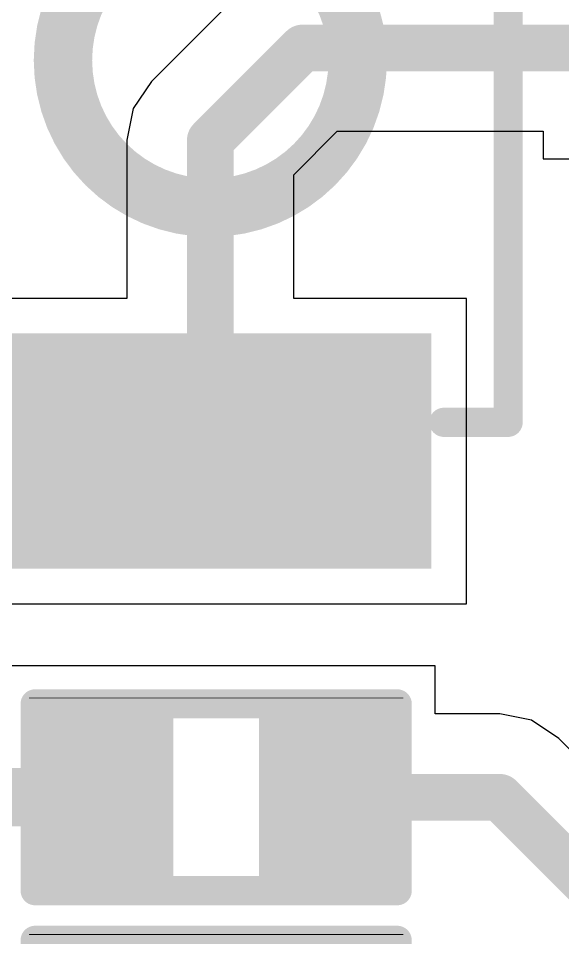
# Model space of a CAD drawing. Header units: inches. Extents: x -11 to 5379, y 0 to 5429.
# Drawn here: x 128.476 to 130.844, y 44.464 to 48.463 of the extents above; entities that cross this region are included whole.
import ezdxf

# ---------------------------------------------------------------- set-up
doc = ezdxf.new("R2010")
doc.units = ezdxf.units.IN
for name, color, linetype in [('Top Layer', 1, 'Continuous'), ('Top Overlay', 2, 'Continuous'), ('Top Paste', 8, 'Continuous'), ('Top Solder', 216, 'Continuous')]:
    doc.layers.add(name, color=color, linetype=linetype)

# ---------------------------------------------------------------- blocks, each defined once
blk = doc.blocks.new('B3U_1000P_188')
at = {"layer": 'Top Layer'}
blk.add_hatch(color=1, dxfattribs=at).paths.add_polyline_path([(-2.11, 0.86), (-1.29, 0.86), (-1.29, -0.86), (-2.11, -0.86)])
at = {"layer": 'Top Paste'}
blk.add_hatch(color=8, dxfattribs=at).paths.add_polyline_path([(-2.11, 0.86), (-1.29, 0.86), (-1.29, -0.86), (-2.11, -0.86)])
at = {"layer": 'Top Solder'}
blk.add_hatch(color=216, dxfattribs=at).paths.add_polyline_path([(-2.2116, 0.9616), (-1.1884, 0.9616), (-1.1884, -0.9616), (-2.2116, -0.9616)])
at = {"layer": 'Top Overlay'}
for points in [[(0.6411, 0, 0.254, 0.254, 1), (-0.6411, 0, 0.254, 0.254, 1)], [(-0.7046, 0, 0.127, 0.127, 1), (-0.5776, 0, 0.127, 0.127, 1)], [(-1.6065, -1.016, 0.0635, 0.0635, 1), (-1.5431, -1.016, 0.0635, 0.0635, 1)], [(-1.6065, -1.2954, 0.0635, 0.0635, 1), (-1.5431, -1.2954, 0.0635, 0.0635, 1)], [(-1.6065, -1.2954, 0.0635, 0.0635, 1), (-1.5431, -1.2954, 0.0635, 0.0635, 1)]]:
    blk.add_lwpolyline(points, format="xyseb", close=True, dxfattribs=at)
for points in [[(-1.5748, -1.016, 0.127, 0.127, 0), (-1.5748, -1.2954, 0.127, 0.127, 0)], [(-1.5748, -1.2954, 0.127, 0.127, 0), (1.5748, -1.2954, 0.127, 0.127, 0)]]:
    blk.add_lwpolyline(points, format="xyseb", dxfattribs=at)
blk = doc.blocks.new('R___0402_454')
at = {"layer": 'Top Layer'}
for points in [[(-0.6985, -0.3175), (-0.6985, 0.3175), (-0.2413, 0.3175), (-0.2413, -0.3175)], [(0.2413, -0.3175), (0.2413, 0.3175), (0.6985, 0.3175), (0.6985, -0.3175)]]:
    blk.add_hatch(color=1, dxfattribs=at).paths.add_polyline_path(points)
at = {"layer": 'Top Paste'}
for points in [[(-0.6985, -0.3175), (-0.6985, 0.3175), (-0.2413, 0.3175), (-0.2413, -0.3175)], [(0.2413, -0.3175), (0.2413, 0.3175), (0.6985, 0.3175), (0.6985, -0.3175)]]:
    blk.add_hatch(color=8, dxfattribs=at).paths.add_polyline_path(points)
at = {"layer": 'Top Solder'}
for points in [[(-0.7535, -0.3725), (-0.7535, 0.3725), (-0.1863, 0.3725), (-0.1863, -0.3725)], [(0.1863, -0.3725), (0.1863, 0.3725), (0.7535, 0.3725), (0.7535, -0.3725)]]:
    blk.add_hatch(color=216, dxfattribs=at).paths.add_polyline_path(points)
at = {"layer": 'Top Overlay'}
for points in [[(-0.7874, 0.4064, 0.127, 0.127, 0), (-0.7874, -0.4064, 0.127, 0.127, 0)], [(0.7874, 0.4064, 0.127, 0.127, 0), (-0.7874, 0.4064, 0.127, 0.127, 0)], [(0.7874, 0.4064, 0.127, 0.127, 0), (0.7874, -0.4064, 0.127, 0.127, 0)], [(0.7874, -0.4064, 0.127, 0.127, 0), (-0.7874, -0.4064, 0.127, 0.127, 0)], [(0.8128, -0.4318, 0.00323, 0.00323, 0), (-0.8128, -0.4318, 0.00323, 0.00323, 0)]]:
    blk.add_lwpolyline(points, format="xyseb", dxfattribs=at)
for points in [[(-0.8191, 0.4064, 0.0635, 0.0635, 1), (-0.7556, 0.4064, 0.0635, 0.0635, 1)], [(-0.8191, 0.4064, 0.0635, 0.0635, 1), (-0.7556, 0.4064, 0.0635, 0.0635, 1)], [(0.7556, 0.4064, 0.0635, 0.0635, 1), (0.8191, 0.4064, 0.0635, 0.0635, 1)], [(0.7556, 0.4064, 0.0635, 0.0635, 1), (0.8191, 0.4064, 0.0635, 0.0635, 1)], [(-0.8191, -0.4064, 0.0635, 0.0635, 1), (-0.7556, -0.4064, 0.0635, 0.0635, 1)], [(-0.8191, -0.4064, 0.0635, 0.0635, 1), (-0.7556, -0.4064, 0.0635, 0.0635, 1)], [(0.7556, -0.4064, 0.0635, 0.0635, 1), (0.8191, -0.4064, 0.0635, 0.0635, 1)], [(0.7556, -0.4064, 0.0635, 0.0635, 1), (0.8191, -0.4064, 0.0635, 0.0635, 1)], [(-0.8136, -0.4318, 0.00161, 0.00161, 1), (-0.812, -0.4318, 0.00161, 0.00161, 1)], [(0.812, -0.4318, 0.00161, 0.00161, 1), (0.8136, -0.4318, 0.00161, 0.00161, 1)]]:
    blk.add_lwpolyline(points, format="xyseb", close=True, dxfattribs=at)
blk = doc.blocks.new('R___0402_456')
at = {"layer": 'Top Layer'}
for points in [[(-0.6985, -0.3175), (-0.6985, 0.3175), (-0.2413, 0.3175), (-0.2413, -0.3175)], [(0.2413, -0.3175), (0.2413, 0.3175), (0.6985, 0.3175), (0.6985, -0.3175)]]:
    blk.add_hatch(color=1, dxfattribs=at).paths.add_polyline_path(points)
at = {"layer": 'Top Paste'}
for points in [[(-0.6985, -0.3175), (-0.6985, 0.3175), (-0.2413, 0.3175), (-0.2413, -0.3175)], [(0.2413, -0.3175), (0.2413, 0.3175), (0.6985, 0.3175), (0.6985, -0.3175)]]:
    blk.add_hatch(color=8, dxfattribs=at).paths.add_polyline_path(points)
at = {"layer": 'Top Solder'}
for points in [[(-0.7535, -0.3725), (-0.7535, 0.3725), (-0.1863, 0.3725), (-0.1863, -0.3725)], [(0.1863, -0.3725), (0.1863, 0.3725), (0.7535, 0.3725), (0.7535, -0.3725)]]:
    blk.add_hatch(color=216, dxfattribs=at).paths.add_polyline_path(points)
at = {"layer": 'Top Overlay'}
for points in [[(-0.7874, 0.4064, 0.127, 0.127, 0), (-0.7874, -0.4064, 0.127, 0.127, 0)], [(0.7874, 0.4064, 0.127, 0.127, 0), (-0.7874, 0.4064, 0.127, 0.127, 0)], [(0.7874, 0.4064, 0.127, 0.127, 0), (0.7874, -0.4064, 0.127, 0.127, 0)], [(0.7874, -0.4064, 0.127, 0.127, 0), (-0.7874, -0.4064, 0.127, 0.127, 0)], [(0.8128, -0.4318, 0.00323, 0.00323, 0), (-0.8128, -0.4318, 0.00323, 0.00323, 0)]]:
    blk.add_lwpolyline(points, format="xyseb", dxfattribs=at)
for points in [[(-0.8191, 0.4064, 0.0635, 0.0635, 1), (-0.7556, 0.4064, 0.0635, 0.0635, 1)], [(-0.8191, 0.4064, 0.0635, 0.0635, 1), (-0.7556, 0.4064, 0.0635, 0.0635, 1)], [(0.7556, 0.4064, 0.0635, 0.0635, 1), (0.8191, 0.4064, 0.0635, 0.0635, 1)], [(0.7556, 0.4064, 0.0635, 0.0635, 1), (0.8191, 0.4064, 0.0635, 0.0635, 1)], [(-0.8191, -0.4064, 0.0635, 0.0635, 1), (-0.7556, -0.4064, 0.0635, 0.0635, 1)], [(-0.8191, -0.4064, 0.0635, 0.0635, 1), (-0.7556, -0.4064, 0.0635, 0.0635, 1)], [(0.7556, -0.4064, 0.0635, 0.0635, 1), (0.8191, -0.4064, 0.0635, 0.0635, 1)], [(0.7556, -0.4064, 0.0635, 0.0635, 1), (0.8191, -0.4064, 0.0635, 0.0635, 1)], [(-0.8136, -0.4318, 0.00161, 0.00161, 1), (-0.812, -0.4318, 0.00161, 0.00161, 1)], [(0.812, -0.4318, 0.00161, 0.00161, 1), (0.8136, -0.4318, 0.00161, 0.00161, 1)]]:
    blk.add_lwpolyline(points, format="xyseb", close=True, dxfattribs=at)

msp = doc.modelspace()

# ---------------------------------------------------------------- linework, layer by layer
at = {"layer": 'Top Layer'}
for p, q in [((129.4564, 48.5903), (129.0547, 48.1886)), ((129.0547, 48.1886), (128.9761, 48.071)), ((128.9761, 48.071), (128.9485, 47.9322)), ((129.6737, 47.782), (129.863, 47.9713)), ((129.863, 47.9713), (130.7591, 47.9713)), ((130.7591, 47.9713), (130.7591, 47.8513)), ((128.9485, 47.9322), (128.9485, 47.9322)), ((128.9485, 47.9322), (128.9485, 47.2442)), ((130.7591, 47.8513), (131.4804, 47.8513)), ((129.6737, 47.2442), (129.6737, 47.782)), ((128.9485, 47.2442), (128.1971, 47.2442)), ((130.4251, 47.2442), (129.6737, 47.2442)), ((130.4251, 45.9162), (130.4251, 47.2442)), ((128.1971, 45.9162), (130.4251, 45.9162)), ((130.289, 45.6457), (128.384, 45.6457)), ((130.289, 45.4368), (130.289, 45.6457)), ((130.57, 45.4368), (130.289, 45.4368)), ((130.7087, 45.4092), (130.57, 45.4368)), ((130.57, 45.4368), (130.57, 45.4368)), ((130.8264, 45.3306), (130.7087, 45.4092)), ((131.1992, 44.9577), (130.8264, 45.3306))]:
    msp.add_line(p, q, dxfattribs=at)
for points in [[(129.3111, 47.9322, 0.2032, 0.2032, 0), (129.7128, 48.3339, 0.2032, 0.2032, 0)], [(129.7128, 48.3339, 0.2032, 0.2032, 0), (131.3306, 48.3339, 0.2032, 0.2032, 0)], [(129.3111, 46.5802, 0.2032, 0.2032, 0), (129.3111, 47.9322, 0.2032, 0.2032, 0)], [(127.4938, 45.0742, 0.254, 0.254, 0), (128.8666, 45.0742, 0.254, 0.254, 0)], [(129.8064, 45.0742, 0.2032, 0.2032, 0), (130.57, 45.0742, 0.2032, 0.2032, 0)], [(130.57, 45.0742, 0.2032, 0.2032, 0), (131.049, 44.5952, 0.2032, 0.2032, 0)]]:
    msp.add_lwpolyline(points, format="xyseb", dxfattribs=at)
for points in [[(129.662, 48.3339, 0.1016, 0.1016, 1), (129.7636, 48.3339, 0.1016, 0.1016, 1)], [(129.662, 48.3339, 0.1016, 0.1016, 1), (129.7636, 48.3339, 0.1016, 0.1016, 1)], [(129.2603, 47.9322, 0.1016, 0.1016, 1), (129.3619, 47.9322, 0.1016, 0.1016, 1)], [(129.2603, 47.9322, 0.1016, 0.1016, 1), (129.3619, 47.9322, 0.1016, 0.1016, 1)], [(129.2603, 46.5802, 0.1016, 0.1016, 1), (129.3619, 46.5802, 0.1016, 0.1016, 1)], [(128.8031, 45.0742, 0.127, 0.127, 1), (128.9301, 45.0742, 0.127, 0.127, 1)], [(129.7556, 45.0742, 0.1016, 0.1016, 1), (129.8572, 45.0742, 0.1016, 0.1016, 1)], [(130.5192, 45.0742, 0.1016, 0.1016, 1), (130.6208, 45.0742, 0.1016, 0.1016, 1)], [(130.5192, 45.0742, 0.1016, 0.1016, 1), (130.6208, 45.0742, 0.1016, 0.1016, 1)]]:
    msp.add_lwpolyline(points, format="xyseb", close=True, dxfattribs=at)

# ---------------------------------------------------------------- block references
for name, p, rotation in [('B3U_1000P_188', (129.3111, 48.2802), 90), ('R___0402_454', (129.3365, 45.0742), 180), ('R___0402_456', (129.3365, 44.0455), 180)]:
    msp.add_blockref(name, p, dxfattribs=dict(rotation=rotation))

doc.saveas('drawing.dxf')
